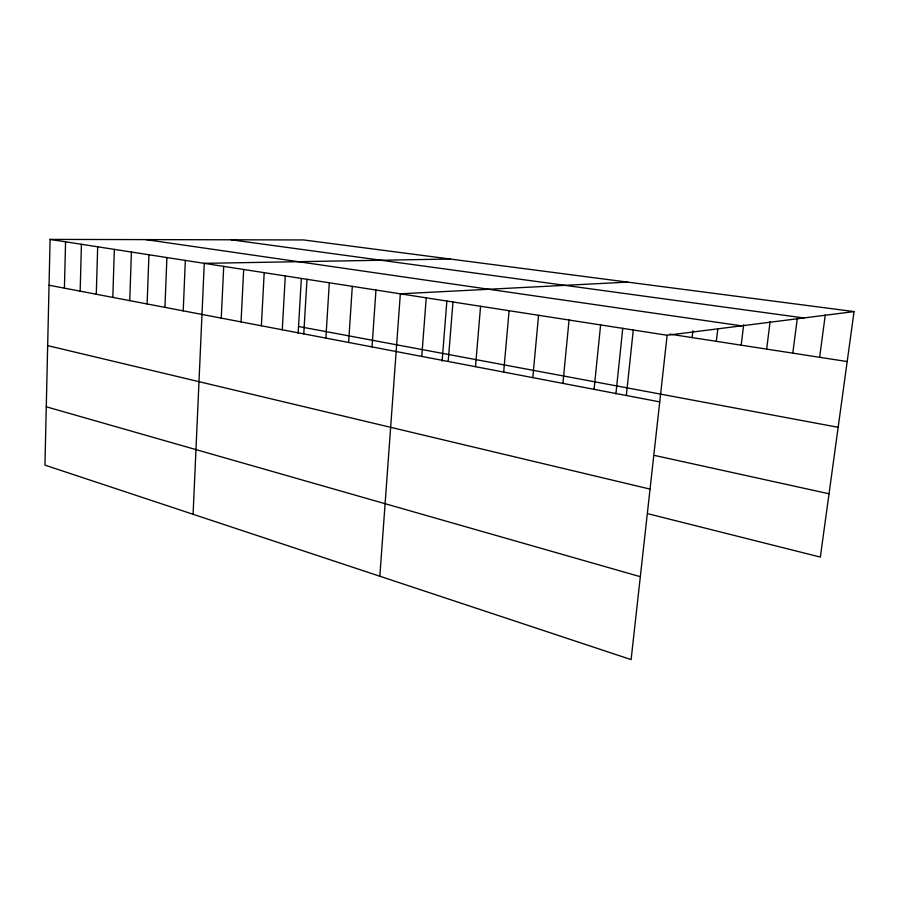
<?xml version="1.0" encoding="UTF-8"?>
<svg xmlns="http://www.w3.org/2000/svg" width="899" height="899" viewBox="0 0 899 899"><rect width="100%" height="100%" fill="white"/><g stroke="black" fill="none" stroke-linecap="round" stroke-linejoin="round"><path stroke-width="1.35" d="M854.05 311.593L303.604 239.943L50.086 239.404L44.95 465.131L631.109 659.596L667.137 335.26L854.05 311.593L820.337 557.088L648.46 513.857M64.413 288.152L65.571 241.809M80.157 291.164L81.427 244.27M96.283 294.243L97.676 246.798M112.813 297.4L114.342 249.383M129.748 300.637L131.411 252.035M147.121 303.952L148.931 254.754M164.944 307.357L166.899 257.552M183.227 310.852L185.34 260.407M193.083 514.273L204.264 263.351L450.208 259.024M221.255 318.111L223.705 266.374M241.044 321.898L243.674 269.475M261.373 325.786L264.194 272.667M282.275 329.776L285.298 275.937M298.142 333.45L301.345 278.578M303.761 333.877L306.997 279.308M325.865 338.103L329.315 282.78M348.61 342.452L352.296 286.354M372.029 346.924L375.962 290.029M379.839 576.237L400.336 293.816L627.592 282.117M421.766 356.42L426.238 297.839M442.106 361.241L446.87 301.086M448.196 361.477L452.972 301.985M475.492 366.691L480.572 306.278M503.676 372.074L509.092 310.706M532.804 377.636L538.568 315.291M562.92 383.39L569.056 320.022M594.07 389.346L600.611 324.921M615.894 393.953L622.771 328.214M626.333 395.504L633.289 330M692.118 337.586L692.893 330.765M716.334 341.328L717.807 328.899M741.181 345.171L743.664 324.809M766.656 349.104L770.106 321.617M792.806 353.15L797.301 318.358M819.641 357.296L825.293 314.819M231.155 239.786L803.852 317.954M145.773 239.606L741.506 325.843M669.789 334.136L847.195 361.555M50.086 239.404L667.137 335.26M298.547 326.472L838.16 427.306M49.04 285.219L659.742 401.887M654.955 455.512L829.035 493.776M47.669 345.621L650.044 489.101M46.276 406.786L640.313 576.697"/></g></svg>
